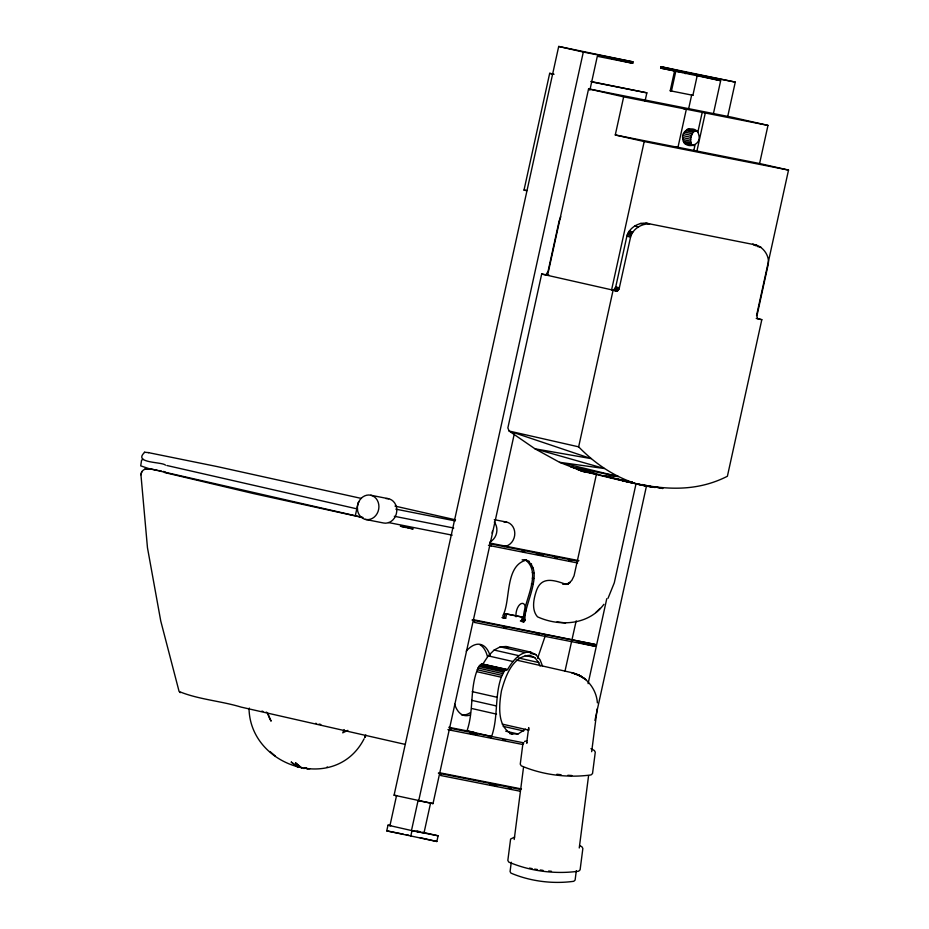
<?xml version="1.0" encoding="UTF-8"?>
<svg xmlns="http://www.w3.org/2000/svg" width="929" height="929" viewBox="0 0 929 929"><rect width="100%" height="100%" fill="white"/><g stroke="black" fill="none" stroke-linecap="round" stroke-linejoin="round"><path stroke-width="1.39" d="M523.84 621.78L522.017 621.455L523.55 619.527C522.214 603.211 543.43 573.042 525.14 559.688C546.507 569.303 522.957 606.033 525.094 619.875L523.84 621.78L521.401 621.373L522.342 617.1L505.074 613.639L504.133 617.913L505.678 618.261L506.607 613.999L522.342 617.1M682.966 139.478C679.703 128.585 697.145 124.532 698.805 135.042C702.069 145.934 684.615 149.987 682.966 139.478L690.653 141.231L691.431 144.239L693.08 145.609M690.653 141.231C690.642 137.341 691.78 131.268 696.367 130.664M507.524 669.565L504.401 670.831L501.265 677.229C494.46 696.599 498.374 717.142 491.604 736.476L466.985 730.879C473.755 711.544 469.842 691.013 476.647 671.644L478.795 666.453L481.896 663.956L507.524 669.565C512.483 661.239 519.775 651.206 530.668 652.112L535.87 654.643L540.097 659.869L542.559 666.198M405.288 744.419L241.087 707.097C221.044 700.954 198.26 699.479 179.1 691.49L160.763 621.048L147.467 547.727L140.941 474.777C142.16 465.812 151.706 469.412 157.535 470.318M523.015 742.759L520.263 764.149L521.227 765.821C542.768 775.007 567.84 778.13 591.03 774.925L592.528 773.567L595.28 752.176L594.328 750.504L590.96 748.623M511.275 862.24L510.067 871.599L510.938 873.109C530.331 881.366 552.894 884.187 573.762 881.296L575.109 880.077L576.317 870.717M514.213 839.514L523.503 767.447M579.255 847.98L588.545 775.924M591.668 751.7L597.196 708.908M596.557 473.685L574.052 575.817L571.73 580.509L567.271 584.422L569.988 582.564L565.749 584.422L568.165 584.051M526.65 190.666L524.014 190.073L549.678 73.345L553.928 74.192M514.225 434.203L433.007 803.608L394.082 795.189L558.701 46.45L633.021 61.871L632.707 63.3L597.312 56.297L589.845 90.264M422.567 832.268L438.105 835.798L436.851 841.5L386.743 830.874L387.997 825.184L390.749 825.73M389.948 825.602L396.52 795.712M410.746 836.332L412 830.642L438.105 835.798M418.7 800.775L583.319 52.047L633.021 61.871M548.389 275.309L541.688 274.032L507.861 427.909L509.138 431.044L535.011 448.812L559.548 462.294L582.529 471.363C631.058 481.663 679.343 500.708 727.395 476.263L761.815 319.681L756.218 318.403M547.587 275.309L588.58 88.87L732.9 117.414L767.981 125.392L759.597 163.516L674.884 146.666L677.961 147.363L686.345 109.239L683.268 108.542M520.449 789.429L441.066 773.729L440.671 775.506L520.054 791.206M447.917 729.613L450.635 730.229L451.018 728.452L523.91 742.863M595.222 644.459L474.731 620.618L474.336 622.407L594.827 646.236L595.222 644.459L472.919 619.585M488.445 545.277L491.162 545.892L491.557 544.115L578.024 561.209M756.543 315.581L788.524 170.088L644.203 141.545L615.277 134.96L623.661 96.848L767.981 125.392M645.005 101.273L646.863 92.842L590.809 81.485M644.203 141.545L611.596 289.86L617.32 290.974L619.144 288.71L630.57 237.046C632.626 229.022 641.591 223.448 649.592 223.959C640.58 220.788 629.328 227.024 626.878 236.198L615.718 286.956L613.628 290.138M713.507 113.245L720.66 80.695L660.647 68.096L660.96 66.679L735.28 82.1L727.813 116.067M602.642 475.694L618.203 476.496L571.033 466.822L602.642 475.694L632.626 482.488C612.002 475.253 593.794 462.468 578.651 446.837L613.082 290.266L617.32 290.974M682.525 72.462L675.824 71.138L671.446 91.065L670.215 90.787L674.593 70.859L660.647 68.096M685.265 73.693L685.579 72.265L735.28 82.1M565.029 670.993L576.177 620.874M688.552 109.181L691.664 95.025L692.895 95.304L697.273 75.377M693.835 150.417L695.078 144.761M697.876 132.057L702.219 112.293M696.913 151.113L705.297 112.99M588.103 683.639L606.765 598.717M594.932 720.439L646.596 485.484M636.017 483.812L614.301 582.785L608.03 598.276M140.941 474.777L141.789 471.514M545.451 635.25L537.589 658.324M249.332 708.095L249.03 708.815C250.482 767.389 335.903 793.865 364.075 738.822M344.171 729.602L342.743 732.83L347.829 730.38M365.782 735.187L364.714 737.603L365.91 735.257M560.791 216.747L559.177 220.812L548.017 271.57L545.927 274.752M315.663 723.319L316.499 723.505M482.906 663.968L488.236 655.886L494.147 650.056L500.22 646.863L506.05 646.514L530.668 652.112M565.331 584.132C551.989 579.22 540.399 576.688 535.87 592.388C533.455 600.134 531.667 610.144 537.485 616.81C559.479 626.866 588.707 625.229 603.885 604.303M509.858 733.689L518.034 733.98L525.512 729.16M595.872 612.513L600.076 608.39M527.312 742.619L526.638 743.235L528.694 727.581L528.764 729.509M326.729 767.296L327.507 767.04M306.547 767.726L303.748 768.48L305.978 768.028M524.525 741.412L527.091 740.785M514.666 837.064L510.602 839.038L507.838 860.44L508.802 862.1C530.343 871.286 555.414 874.41 578.604 871.205L580.102 869.858L582.866 848.456L581.902 846.784L579.661 845.529M144.761 452.26C132.382 463.455 162.11 461.655 165.478 465.15M307.093 769.026L309.914 768.689M148.175 468.797L144.715 469.064M567.898 583.958L562.73 584.295M685.393 143.856L686.415 143.798M522.11 559.873L524.13 559.746M526.685 560.036C504.517 565.134 510.927 600.808 502.926 615.497L503.53 617.843L501.985 617.495L505.678 618.261M567.874 775.274L571.846 775.529M148.28 452.597L217.247 466.602L361.218 498.397M144.378 452.226L148.652 452.632M556.866 774.263L561.093 774.728M548.667 871.007L551.489 871.309M557.028 621.861L565.587 622.941M534.651 869.114L537.45 869.544M540.237 869.974L543.035 870.392M637.991 484.323L651.38 486.982L622.709 480.711L647.536 486.494M655.897 487.156L662.9 488.48L657.221 487.307M158.499 470.504L161.344 471.061M689.237 73.786L691.919 74.32M670.215 90.787L692.895 95.304M591.529 81.891L646.863 92.842M615.277 134.96L677.961 147.363M524.014 190.073L526.848 190.631M645.899 223.123L756.299 245.059C763.801 247.544 769.735 256.253 768.225 264.266L756.914 315.953L757.634 318.728L761.815 319.681M370.799 495.227A12.391 10.73 -78.8 0 1 375.862 515.432A12.391 10.73 -78.8 0 1 357.746 511.31A12.391 10.73 -78.8 0 1 370.799 495.227L388.67 498.757M494.286 519.648L506.665 522.098M395.882 509.162L455.315 520.914M394.314 516.28L453.758 528.032M143.194 459.379L141.568 460.122L140.709 465.859L148.408 468.46L363.042 517.523M388.508 522.551L452.191 535.15M489.618 543L578.918 560.663M365.48 519.427L383.352 522.957A12.391 10.73 -78.8 0 0 396.729 511.635A12.391 10.73 -78.8 0 0 385.872 498.559M521.947 551.303L524.78 551.861M536.126 554.102L543.21 555.507M554.555 557.748L557.388 558.306M568.722 560.547L571.567 561.116M491.162 545.892L577.629 562.997M503.588 627.458L506.421 628.027M536.196 633.915L539.029 634.472M448.788 727.279L474.011 732.273M470.074 733.399L477.169 734.793M488.503 737.034L491.336 737.603M502.682 739.844L505.515 740.401M450.635 730.229L522.922 744.524M439.254 772.684L521.471 788.953M489.769 784.494L496.864 785.899M508.198 788.14L511.031 788.698M394.082 795.189L396.683 795.7M386.743 830.874L403.232 834.137M405.985 834.683L408.725 835.229M163.307 471.444L164.99 471.781M529.484 868.092L532.073 868.603M647.339 485.902L641.893 484.497M649.963 486.424L655.224 487.481L649.894 486.285M616.136 479.039L632.626 482.488L609.343 477.332M362.101 517.43L253.431 493.554L164.584 472.536M319.053 724.086L320.807 724.481M660.96 66.679L685.579 72.265M698.654 75.69L720.66 80.695M558.701 46.45L583.319 52.047M609.459 58.016L632.707 63.3M549.678 73.345L553.626 74.239M588.58 88.87L623.661 96.848M687.646 128.98L697.284 131.105M686.577 129.537L694.277 131.291M685.544 130.571L693.231 132.324M684.603 132.011L692.302 133.753M683.837 133.73L691.524 135.483M683.279 135.646L690.979 137.387M682.989 137.597L690.677 139.35M683.221 141.15L690.909 142.892M683.732 142.485L691.431 144.239M684.476 143.414L694.114 145.539M759.597 163.516L788.524 170.088M756.299 245.059L752.606 244.222L756.264 245.93M757.483 246.499L761.176 247.335M640.464 223.355L644.157 224.191M634.797 226.072L638.49 226.908M629.235 231.124L632.928 231.96M628.492 232.134L632.184 232.97M627.83 233.353L631.523 234.189M627.284 234.723L630.977 235.571M626.878 236.198L630.57 237.046M615.718 286.956L619.411 287.793M615.451 287.862L619.144 288.71M615.079 288.687L618.772 289.534M614.638 289.372L618.331 290.208M546.438 274.473L548.9 275.042M614.139 289.86L617.831 290.707M541.688 274.032L616.833 290.998M578.651 446.837L509.138 431.044L591.169 458.624L535.011 448.812L604.373 468.53L559.548 462.294L618.203 476.496M394.999 506.084L455.524 519.834M355.958 516.118A1.463 0.732 -77.2 0 1 355.563 514.55L356.504 510.288A1.463 0.732 -77.2 0 1 357.526 508.999L166.883 465.499M407.587 527.707L413.15 529.007L400.341 526.186L405.903 527.498M527.846 561L529.391 561.348M530.041 563.74L531.574 564.089M531.562 567.7L533.095 568.049M532.317 572.612L533.861 572.961M532.259 578.152L533.792 578.5M531.376 583.946L532.921 584.295M505.074 613.639L506.607 613.999M523.55 619.527L525.094 619.875M523.399 620.073L524.931 620.421M523.178 620.572L524.711 620.92M522.911 620.978L524.444 621.327M522.609 621.269L524.153 621.617M578.419 642.508L594.827 646.236M472.013 620.003L474.731 620.618M530.401 653.401L535.87 654.643M500.22 646.863L524.839 652.46M525.233 655.502L534.814 657.674L538.727 662.563L540.097 666.116M494.147 650.056L518.765 655.653M518.208 657.906L538.727 662.563M516.199 660.031L571.718 672.642C585.816 675.627 596.453 688.621 597.382 702.87M488.236 655.886L512.866 661.483M481.896 663.956L506.514 669.554M480.839 664.386L505.457 669.983M479.782 665.234L504.401 670.831M478.795 666.453L503.413 672.039M477.912 667.974L502.531 673.571M477.181 669.739L501.799 675.337M476.647 671.644L501.265 677.229M472.257 691.652L496.876 697.238M471.618 700.327L496.237 705.912M471.897 708.537L496.516 714.134M502.264 724.121L528.949 730.182M503.17 726.327L523.689 730.984M505.724 731.193L518.034 733.98M438.349 773.114L441.066 773.729M430.266 802.993L433.007 803.608M416.924 830.99L419.745 831.629M417.272 831.443L419.966 832.059M387.997 825.184L412 830.642M419.908 837.644L436.851 841.5M261.862 711.115L262.907 711.359M583.784 471.642L579.65 470.225L587.012 472.234L576.781 469.099L596.383 474.22L571.033 466.822M576.781 469.099L591.274 473.105M180.458 692.628L179.808 692.36M688.679 128.91L689.597 129.363M506.05 646.514L508.651 647.78M534.814 657.674L529.971 655.317C512.39 655.804 505.353 676.649 501.439 690.886C499.047 705.169 496.643 727.175 512.599 734.316M266.205 712.102L267.471 712.787M269.991 751.503L275.263 756.009M267.889 713.623L271.117 721.159A32.979 29.02 -87.4 0 1 267.598 713.217M357.526 508.999A1.463 0.732 -77.2 0 1 357.119 507.431L358.06 503.17A1.463 0.732 -77.2 0 1 359.093 501.881M503.866 521.889A12.391 10.73 -78.8 0 1 514.794 533.362A12.391 10.73 -78.8 0 1 504.145 546.496M494.298 522.11A12.391 10.73 -78.8 0 1 489.943 541.932M492.416 531.214A7.293 6.306 -78.8 0 1 491.987 533.06M516.059 616.81A9.104 4.552 -77.2 0 1 520.925 603.734A9.104 4.552 -77.2 0 1 525.547 611.77M525.303 613.175A9.104 4.552 -77.2 0 1 520.356 621.025M466.23 651.136A36.44 18.22 -77.2 0 1 490.152 655.874M470.457 714.877A36.44 18.22 -77.2 0 1 454.606 704.019M479.817 644.656A36.44 18.22 -77.2 0 1 487.47 656.594M470.446 712.555A36.44 18.22 -77.2 0 1 461.481 714.831M418.062 800.612L411.489 830.503L423.996 832.976L430.568 803.086L418.062 800.612M577.455 674.651L571.718 672.642L581.74 676.73L577.455 674.651M583.679 678.031L578.372 674.884L585.816 679.61L583.679 678.031M298.197 767.4L291.288 762.105L298.197 767.4M301.762 768.062L295.585 762.906L301.762 768.062"/></g></svg>
